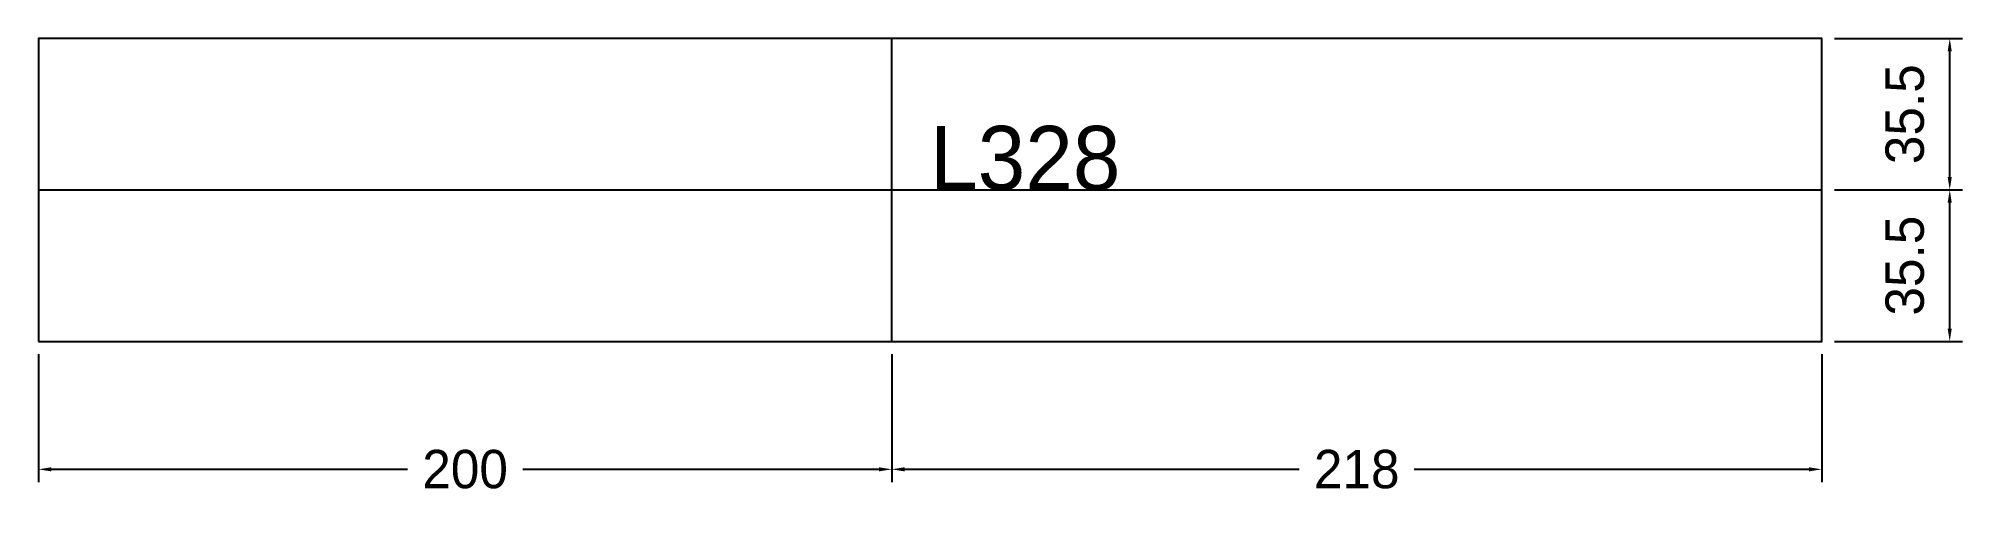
# Model space of a CAD drawing. Extents: x 3604 to 4055, y 1542 to 1649.
import ezdxf

# ---------------------------------------------------------------- set-up
doc = ezdxf.new("R2010")
doc.units = 0
for name, color, linetype in [('3', 3, 'Continuous'), ('4', 4, 'Continuous'), ('Painéis', 200, 'Continuous')]:
    doc.layers.add(name, color=color, linetype=linetype)
doc.dimstyles.new('COTA PAINEL-50', dxfattribs={"dimtxt": 9, "dimasz": 3, "dimexe": 3, "dimexo": 3, "dimgap": 3, "dimtad": 1, "dimdec": 1, "dimcen": 2.5, "dimclrd": 4, "dimclre": 4, "dimclrt": 240, "dimazin": 3, "dimtfac": 1, "dimtmove": 0, "dimatfit": 3})

# ---------------------------------------------------------------- blocks, each defined once
blk = doc.blocks.new('_CLOSEDFILLED')
at = {"color": 0, "linetype": 'BYBLOCK'}
blk.add_solid([(-1, 0.16), (0, 0), (-1, -0.16)], dxfattribs=at)
blk = doc.blocks.new('*D1')
at = {"color": 4}
for p, q in [((3604.07, 1574.94), (3604.07, 1544.94)), ((3804.07, 1574.94), (3804.07, 1544.94)), ((3607.07, 1547.94), (3690.57, 1547.94)), ((3717.57, 1547.94), (3801.07, 1547.94))]:
    blk.add_line(p, q, dxfattribs=at)
at = {"layer": 'Defpoints'}
for p in [(3604.07, 1577.94), (3804.07, 1577.94), (3604.07, 1547.94)]:
    blk.add_point(p, dxfattribs=at)
at = {"layer": 'Painéis', "color": 4, "xscale": 3, "yscale": 3, "rotation": 180}
blk.add_blockref('_CLOSEDFILLED', (3604.07, 1547.94), dxfattribs=at)
at = {"layer": 'Painéis', "color": 4, "xscale": 3, "yscale": 3}
blk.add_blockref('_CLOSEDFILLED', (3804.07, 1547.94), dxfattribs=at)
at = {"layer": 'Painéis', "color": 240, "insert": (3704.07, 1547.94), "char_height": 9, "attachment_point": 5}
blk.add_mtext('200', dxfattribs=at)
blk = doc.blocks.new('*D2')
at = {"color": 4}
for p, q in [((3804.07, 1574.94), (3804.07, 1544.94)), ((4022.07, 1574.94), (4022.07, 1544.94)), ((3807.07, 1547.94), (3899.57, 1547.94)), ((3926.57, 1547.94), (4019.07, 1547.94))]:
    blk.add_line(p, q, dxfattribs=at)
at = {"layer": 'Defpoints'}
for p in [(3804.07, 1577.94), (4022.07, 1577.94), (3804.07, 1547.94)]:
    blk.add_point(p, dxfattribs=at)
at = {"layer": 'Painéis', "color": 4, "xscale": 3, "yscale": 3, "rotation": 180}
blk.add_blockref('_CLOSEDFILLED', (3804.07, 1547.94), dxfattribs=at)
at = {"layer": 'Painéis', "color": 4, "xscale": 3, "yscale": 3}
blk.add_blockref('_CLOSEDFILLED', (4022.07, 1547.94), dxfattribs=at)
at = {"layer": 'Painéis', "color": 240, "insert": (3913.07, 1547.94), "char_height": 9, "attachment_point": 5}
blk.add_mtext('218', dxfattribs=at)

msp = doc.modelspace()

# ---------------------------------------------------------------- linework, layer by layer
at = {"layer": '3'}
for p, q in [((4022.07, 1648.94), (3604.07, 1648.94)), ((3604.07, 1648.94), (3604.07, 1577.94)), ((4022.07, 1577.94), (4022.07, 1648.94)), ((3604.07, 1577.94), (4022.07, 1577.94))]:
    msp.add_line(p, q, dxfattribs=at)
at = {"layer": '3', "lineweight": 25}
msp.add_lwpolyline([(3604.07, 1577.94), (4022.07, 1577.94), (4022.07, 1648.94), (3604.07, 1648.94)], close=True, dxfattribs=at)
at = {"layer": '3'}
for points in [[(3804.07, 1577.94), (3804.07, 1648.94)], [(3604.07, 1613.44), (4022.07, 1613.44)]]:
    msp.add_lwpolyline(points, dxfattribs=at)
at = {"layer": 'Painéis', "lineweight": 18}
for p, q in [((3804.07, 1577.94), (3804.07, 1648.94)), ((3604.07, 1613.44), (4022.07, 1613.44))]:
    msp.add_line(p, q, dxfattribs=at)

# ---------------------------------------------------------------- texts
at = {"layer": '4'}
msp.add_text('L328', height=15, dxfattribs=at).set_placement((3813.07, 1613.44))

# ---------------------------------------------------------------- dimensions: what is measured, and where the dimension line sits
at = {"layer": 'Painéis'}
for base, p1, p2 in [((4052.07, 1613.44), (4022.07, 1613.44), (4022.07, 1648.94)), ((4052.07, 1577.94), (4022.07, 1577.94), (4022.07, 1613.44))]:
    msp.add_linear_dim(base=base, p1=p1, p2=p2, angle=90, text='35.5', dimstyle='COTA PAINEL-50', dxfattribs=at).render()
for base, p1, p2, text, picture, middle in [((3604.07, 1547.94), (3604.07, 1577.94), (3804.07, 1577.94), '200', '*D1', (3704.07, 1547.94)), ((3804.07, 1547.94), (3804.07, 1577.94), (4022.07, 1577.94), '218', '*D2', (3913.07, 1547.94))]:
    dim = msp.add_linear_dim(base=base, p1=p1, p2=p2, text=text, dimstyle='COTA PAINEL-50', dxfattribs=at)
    dim.commit()
    dim.dimension.update_dxf_attribs({"geometry": picture, "text_midpoint": middle})

doc.saveas('drawing.dxf')
